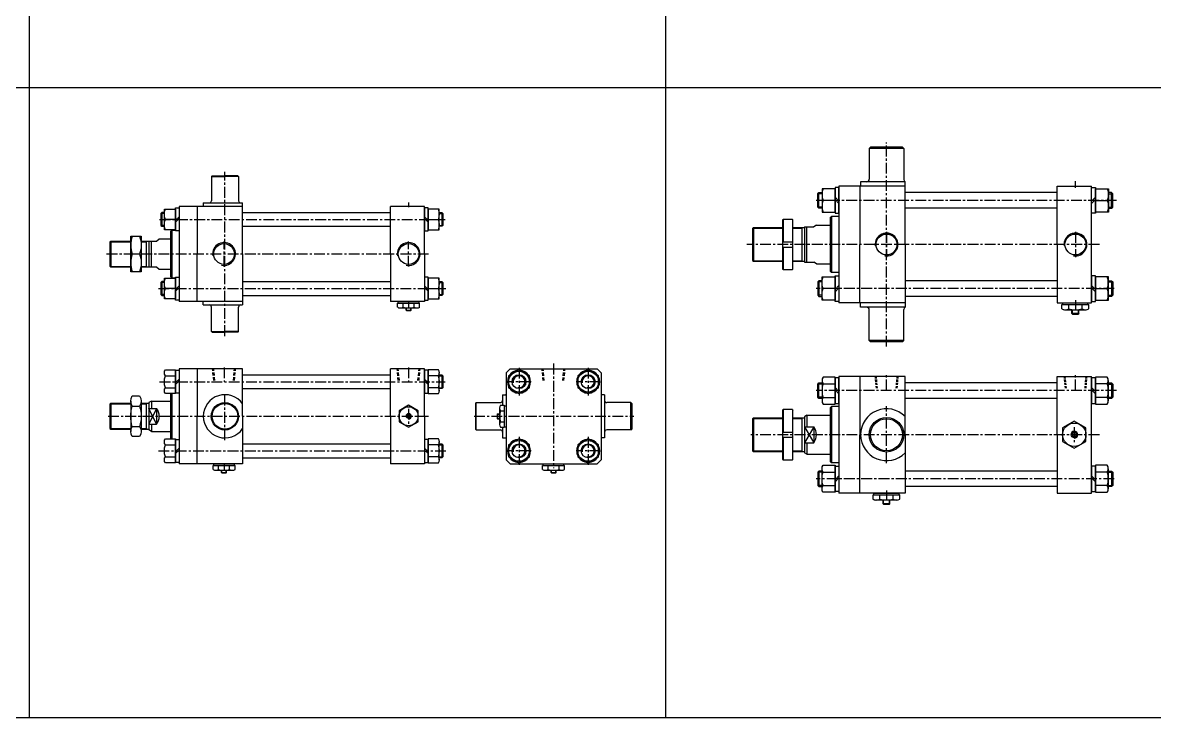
# Model space of a CAD drawing. Extents: x -819 to 4840, y 0 to 3452.
# Drawn here: x 2104 to 3413, y 1846 to 2649 of the extents above; entities that cross this region are included whole.
import ezdxf

# ---------------------------------------------------------------- set-up
doc = ezdxf.new("R2010")
doc.units = 0
doc.header["$LTSCALE"] = 10
doc.header["$MEASUREMENT"] = 0
doc.linetypes.add('CENTER', pattern=[2, 1.25, -0.25, 0.25, -0.25])
doc.linetypes.add('HIDDEN', pattern=[0.375, 0.25, -0.125])
doc.layers.get('0').update_dxf_attribs({"linetype": 'CONTINUOUS'})
doc.layers.get('DEFPOINTS').update_dxf_attribs({"linetype": 'CONTINUOUS'})
for name, color, linetype in [('CENTER', 1, 'CENTER'), ('DIM', 2, 'CONTINUOUS'), ('Line', 7, 'CONTINUOUS'), ('ML', 7, 'CONTINUOUS'), ('THIN', 3, 'CONTINUOUS'), ('외형선', 3, 'CONTINUOUS'), ('중심선', 1, 'CENTER')]:
    doc.layers.add(name, color=color, linetype=linetype)

msp = doc.modelspace()

# ---------------------------------------------------------------- linework, layer by layer
for p, q in [((2111.7, 1845.5), (2111.7, 3452.3)), ((2847.8, 1845.5), (2847.8, 3452.3)), ((0, 2573.9), (4840.2, 2573.9)), ((2547.4, 2316.5), (2547.9, 2316)), ((2547.4, 2316.5), (2553.4, 2316.5)), ((2547.9, 2316), (2552.9, 2316)), ((2553.4, 2316.5), (2552.9, 2316)), ((2653.2, 2196.7), (2652.7, 2196.2)), ((2652.7, 2196.2), (2652.7, 2191.2)), ((2653.2, 2190.7), (2652.7, 2191.2)), ((2653.2, 2196.7), (2653.2, 2190.7)), ((2333.9, 2128.8), (2334.4, 2128.3)), ((2333.9, 2128.8), (2339.9, 2128.8)), ((2334.4, 2128.3), (2339.4, 2128.3)), ((2339.9, 2128.8), (2339.4, 2128.3)), ((2715.1, 2128.8), (2715.6, 2128.3)), ((2715.1, 2128.8), (2721.1, 2128.8)), ((2715.6, 2128.3), (2720.6, 2128.3)), ((2721.1, 2128.8), (2720.6, 2128.3)), ((0, 1845.5), (4840.2, 1845.5))]:
    msp.add_line(p, q)
at = {"color": 7, "linetype": 'Continuous'}
for p, q in [((2537.7, 2320), (2537.7, 2324.4)), ((2537.7, 2324.4), (2550.4, 2324.4)), ((2538.4, 2326.4), (2562.4, 2326.4)), ((2538.4, 2324.4), (2538.4, 2326.4)), ((2540.9, 2319), (2560, 2319)), ((2544.1, 2320), (2544.1, 2324.4)), ((2547.4, 2316.5), (2547.4, 2319)), ((2550.4, 2324.4), (2563.1, 2324.4)), ((2553.4, 2316.5), (2553.4, 2319)), ((2556.8, 2320), (2556.8, 2324.4)), ((2562.4, 2324.4), (2562.4, 2326.4)), ((2563.1, 2320), (2563.1, 2324.4)), ((3306.1, 2317.9), (3306.1, 2322.9)), ((3306.1, 2322.9), (3312.4, 2322.9)), ((3307.1, 2322.9), (3307.1, 2324.9)), ((3307.1, 2324.9), (3336.2, 2324.9)), ((3312.4, 2322.9), (3337.2, 2322.9)), ((3313.9, 2317.9), (3313.9, 2322.9)), ((3317.7, 2317.1), (3317.7, 2317.1)), ((3329.4, 2317.9), (3329.4, 2322.9)), ((3336.2, 2322.9), (3336.2, 2324.9)), ((3337.2, 2317.9), (3337.2, 2322.9)), ((3309.2, 2316.9), (3334.1, 2316.9)), ((3317.7, 2312.4), (3317.7, 2316.9)), ((3317.7, 2312.4), (3318.2, 2311.9)), ((3325.7, 2312.4), (3317.7, 2312.4)), ((3318.2, 2311.9), (3325.2, 2311.9)), ((3325.7, 2312.4), (3325.2, 2311.9)), ((3325.7, 2312.4), (3325.7, 2316.9)), ((2655.7, 2203.2), (2655.7, 2184.2)), ((2656.7, 2206.4), (2661.1, 2206.4)), ((2656.7, 2200.1), (2661.1, 2200.1)), ((2661.1, 2206.4), (2661.1, 2193.7)), ((2661.1, 2205.7), (2663.1, 2205.7)), ((2663.1, 2205.7), (2663.1, 2181.7)), ((2653.2, 2196.7), (2655.7, 2196.7)), ((2653.2, 2190.7), (2655.7, 2190.7)), ((2656.7, 2187.4), (2661.1, 2187.4)), ((2661.1, 2193.7), (2661.1, 2181)), ((2656.7, 2181), (2661.1, 2181)), ((2661.1, 2181.7), (2663.1, 2181.7)), ((2324.2, 2132.3), (2324.2, 2136.7)), ((2324.2, 2136.7), (2336.9, 2136.7)), ((2324.9, 2138.7), (2348.9, 2138.7)), ((2324.9, 2136.7), (2324.9, 2138.7)), ((2330.6, 2132.3), (2330.6, 2136.7)), ((2336.9, 2136.7), (2349.6, 2136.7)), ((2343.3, 2132.3), (2343.3, 2136.7)), ((2348.9, 2136.7), (2348.9, 2138.7)), ((2349.6, 2132.3), (2349.6, 2136.7)), ((2705.4, 2132.3), (2705.4, 2136.7)), ((2705.4, 2136.7), (2718.1, 2136.7)), ((2706.1, 2138.7), (2730.1, 2138.7)), ((2706.1, 2136.7), (2706.1, 2138.7)), ((2711.7, 2132.3), (2711.7, 2136.7)), ((2718.1, 2136.7), (2730.8, 2136.7)), ((2724.4, 2132.3), (2724.4, 2136.7)), ((2730.1, 2136.7), (2730.1, 2138.7)), ((2730.8, 2132.3), (2730.8, 2136.7)), ((2327.4, 2131.3), (2346.5, 2131.3)), ((2333.9, 2128.8), (2333.9, 2131.3)), ((2339.9, 2128.8), (2339.9, 2131.3)), ((2708.6, 2131.3), (2727.6, 2131.3)), ((2715.1, 2128.8), (2715.1, 2131.3)), ((2721.1, 2128.8), (2721.1, 2131.3)), ((3087.6, 2097.9), (3087.6, 2102.9)), ((3087.6, 2102.9), (3093.9, 2102.9)), ((3088.6, 2102.9), (3088.6, 2104.9)), ((3088.6, 2104.9), (3117.7, 2104.9)), ((3090.7, 2096.9), (3115.6, 2096.9)), ((3093.9, 2102.9), (3118.7, 2102.9)), ((3095.4, 2097.9), (3095.4, 2102.9)), ((3099.2, 2097.1), (3099.2, 2097.1)), ((3099.2, 2092.4), (3099.2, 2096.9)), ((3107.2, 2092.4), (3107.2, 2096.9)), ((3110.9, 2097.9), (3110.9, 2102.9)), ((3117.7, 2102.9), (3117.7, 2104.9)), ((3118.7, 2097.9), (3118.7, 2102.9)), ((3099.2, 2092.4), (3099.7, 2091.9)), ((3107.2, 2092.4), (3099.2, 2092.4)), ((3099.7, 2091.9), (3106.7, 2091.9)), ((3107.2, 2092.4), (3106.7, 2091.9))]:
    msp.add_line(p, q, dxfattribs=at)
for points in [[(2539.4, 2187.4), (2550.4, 2181), (2561.4, 2187.4), (2561.4, 2200.1), (2550.4, 2206.4), (2539.4, 2200.1)], [(2549.6, 2195.2), (2548.7, 2193.7), (2549.6, 2192.2), (2551.3, 2192.2), (2552.2, 2193.7), (2551.3, 2195.2)], [(3306.9, 2164.6), (3320.4, 2156.8), (3333.9, 2164.6), (3333.9, 2180.2), (3320.4, 2188), (3306.9, 2180.2)], [(3319, 2174.9), (3317.5, 2172.4), (3319, 2169.9), (3321.8, 2169.9), (3323.3, 2172.4), (3321.8, 2174.9)]]:
    msp.add_lwpolyline(points, close=True, dxfattribs=at)
for centre, radius in [((2550.4, 2193.7), 11), ((2550.4, 2193.7), 2.5), ((3320.4, 2172.4), 13.5), ((3320.4, 2172.4), 3.5)]:
    msp.add_circle(centre, radius, dxfattribs=at)
for centre, radius, start, end in [((2540.9, 2324.6), 5.62, 235.6158, 270), ((2540.9, 2324.6), 5.62, 235.6158, 304.3842), ((2550.4, 2340), 21, 252.412, 270), ((2550.4, 2340), 21, 270, 287.588), ((2560, 2324.6), 5.62, 235.6158, 304.3842), ((3309.2, 2322.5), 5.62, 235.6158, 270), ((3310, 2325.1), 8.22, 241.7006, 298.2994), ((3321.6, 2348.2), 31.3, 255.6172, 270.0141), ((3321.7, 2348.2), 31.3, 269.9859, 284.3828), ((3333.3, 2325.1), 8.22, 241.7006, 298.2994), ((2661.3, 2203.2), 5.62, 145.6158, 180), ((2661.3, 2203.2), 5.62, 145.6158, 214.3842), ((2676.7, 2193.7), 21, 162.412, 180), ((2676.7, 2193.7), 21, 180, 197.588), ((2661.3, 2184.2), 5.62, 145.6158, 214.3842), ((2327.4, 2136.9), 5.62, 235.6158, 270), ((2327.4, 2136.9), 5.62, 235.6158, 304.3842), ((2336.9, 2152.3), 21, 252.412, 270), ((2336.9, 2152.3), 21, 270, 287.588), ((2346.5, 2136.9), 5.62, 235.6158, 304.3842), ((2708.6, 2136.9), 5.62, 235.6158, 270), ((2708.6, 2136.9), 5.62, 235.6158, 304.3842), ((2718.1, 2152.3), 21, 252.412, 270), ((2718.1, 2152.3), 21, 270, 287.588), ((2727.6, 2136.9), 5.62, 235.6158, 304.3842), ((3090.7, 2102.5), 5.62, 235.6158, 270), ((3091.5, 2105.1), 8.22, 241.7006, 298.2994), ((3103.1, 2128.2), 31.3, 255.6172, 270.0141), ((3103.2, 2128.2), 31.3, 269.9859, 284.3828), ((3114.8, 2105.1), 8.22, 241.7006, 298.2994)]:
    msp.add_arc(centre, radius, start, end, dxfattribs=at)
at = {"layer": 'CENTER'}
for p, q in [((2678.1, 2249.8), (2678.1, 2217.6)), ((2758.1, 2249.8), (2758.1, 2217.6)), ((2692.1, 2233.7), (2664.1, 2233.7)), ((2772.1, 2233.7), (2744.1, 2233.7)), ((2678.1, 2169.8), (2678.1, 2137.6)), ((2758.1, 2169.8), (2758.1, 2137.6)), ((2692.1, 2153.7), (2664.1, 2153.7)), ((2772.1, 2153.7), (2744.1, 2153.7))]:
    msp.add_line(p, q, dxfattribs=at)
at = {"layer": 'DEFPOINTS', "color": 0, "linetype": 'ByBlock'}
for p in [(2659.1, 2168.7), (2777.1, 2168.7)]:
    msp.add_point(p, dxfattribs=at)
at = {"layer": 'DIM'}
for p, q in [((2547.9, 2316), (2547.9, 2319)), ((2552.9, 2316), (2552.9, 2319)), ((2652.7, 2196.2), (2655.7, 2196.2)), ((2652.7, 2191.2), (2655.7, 2191.2)), ((2334.4, 2128.3), (2334.4, 2131.3)), ((2339.4, 2128.3), (2339.4, 2131.3)), ((2715.6, 2128.3), (2715.6, 2131.3)), ((2720.6, 2128.3), (2720.6, 2131.3))]:
    msp.add_line(p, q, dxfattribs=at)
msp.add_arc((2550.4, 2193.7), 3, 270, 180, dxfattribs=at)
at = {"layer": 'Line', "color": 6, "linetype": 'HIDDEN'}
for p, q in [((3089.9, 2239.9), (3091.2, 2225.9)), ((3091.1, 2239.9), (3092.4, 2225.3)), ((3115.2, 2239.9), (3113.9, 2225.3)), ((3116.4, 2239.9), (3115.1, 2225.9)), ((3308.4, 2239.9), (3309.7, 2225.9)), ((3309.6, 2239.9), (3310.9, 2225.3)), ((3333.7, 2239.9), (3332.4, 2225.3)), ((3334.9, 2239.9), (3333.6, 2225.9))]:
    msp.add_line(p, q, dxfattribs=at)
at = {"layer": 'ML'}
for p, q in [((3084.7, 2504.9), (3083.2, 2503.4)), ((3123.2, 2503.4), (3083.2, 2503.4)), ((3083.2, 2503.4), (3083.2, 2467.9)), ((3121.7, 2504.9), (3123.2, 2503.4)), ((3123.2, 2503.4), (3123.2, 2467.5)), ((2322.2, 2470.9), (2323.2, 2471.9)), ((2322.2, 2470.9), (2322.2, 2442.9)), ((2322.2, 2470.9), (2337.9, 2470.9)), ((2353.7, 2470.9), (2337.9, 2470.9)), ((2353.7, 2470.9), (2352.7, 2471.9)), ((2353.7, 2470.9), (2353.7, 2442.9)), ((3073.2, 2464.9), (3073.2, 2459.9)), ((3124.7, 2459.9), (3124.7, 2464.9)), ((3024.9, 2434.4), (3024.9, 2452.4)), ((3048.2, 2459.9), (3048.2, 2324.9)), ((3072.2, 2459.9), (3048.2, 2459.9)), ((3307.2, 2459.9), (3333.6, 2459.9)), ((3363.4, 2434.4), (3363.4, 2452.4)), ((2284.9, 2436.4), (2284.9, 2326.4)), ((2305.9, 2436.4), (2284.9, 2436.4)), ((2312.9, 2440.4), (2312.9, 2436.4)), ((2358.4, 2436.4), (2358.4, 2440.4)), ((3043.6, 2443.4), (3029.8, 2443.4)), ((3043.6, 2447), (3048.2, 2442.4)), ((3043.6, 2444.4), (3048.2, 2439.8)), ((3344.8, 2447), (3340.2, 2442.4)), ((3344.8, 2444.4), (3340.2, 2439.8)), ((3344.8, 2443.4), (3358.5, 2443.4)), ((2265, 2429.4), (2265, 2413.4)), ((2280.9, 2420.5), (2284.9, 2424.5)), ((2280.9, 2418.3), (2284.9, 2422.3)), ((2572.9, 2420.5), (2568.9, 2424.5)), ((2572.9, 2418.3), (2568.9, 2422.3)), ((2588.9, 2429.4), (2588.9, 2413.4)), ((3038.2, 2423.4), (3039.7, 2424.9)), ((3038.2, 2423.4), (3038.2, 2361.4)), ((3039.7, 2424.9), (3039.7, 2359.9)), ((2280.9, 2421.4), (2269, 2421.4)), ((2274.9, 2407.4), (2276.4, 2408.9)), ((2276.4, 2408.9), (2276.4, 2353.9)), ((2572.9, 2421.4), (2584.9, 2421.4)), ((2948.2, 2410.9), (2949.2, 2411.9)), ((2948.2, 2410.9), (2948.2, 2373.9)), ((2949.2, 2411.9), (2949.2, 2372.9)), ((2983, 2420.9), (2983.5, 2421.4)), ((2983, 2420.9), (2983, 2363.9)), ((2983.5, 2421.4), (2983.5, 2395.4)), ((2994.5, 2421.4), (2983.5, 2421.4)), ((2994.5, 2421.4), (2994.5, 2395.4)), ((2994.5, 2421.4), (2995, 2420.9)), ((2995, 2363.9), (2995, 2420.9)), ((3005.2, 2411.9), (3005.2, 2372.9)), ((3008.2, 2412.9), (3008.2, 2371.9)), ((3011.2, 2371.9), (3011.2, 2412.9)), ((3022.2, 2414.9), (3019.2, 2412.9)), ((2204.9, 2395.4), (2205.9, 2396.4)), ((2205.9, 2396.4), (2205.9, 2366.4)), ((2246.9, 2396.4), (2246.9, 2366.4)), ((2249.9, 2396.4), (2249.9, 2366.4)), ((2252.9, 2366.4), (2252.9, 2396.4)), ((2258.9, 2396.4), (2261.9, 2398.9)), ((2274.9, 2407.4), (2274.9, 2355.4)), ((2204.9, 2395.4), (2204.9, 2367.4)), ((2983, 2395.4), (2995, 2395.4)), ((2983, 2389.4), (2995, 2389.4)), ((2983.5, 2389.4), (2983.5, 2363.4)), ((2994.5, 2389.4), (2994.5, 2363.4)), ((2230.8, 2381.4), (2239.2, 2381.4)), ((2948.2, 2373.9), (2949.2, 2372.9)), ((3022.2, 2369.9), (3019.2, 2371.9)), ((2204.9, 2367.4), (2205.9, 2366.4)), ((2258.9, 2366.4), (2261.9, 2363.9)), ((2983, 2363.9), (2983.5, 2363.4)), ((2983.5, 2363.4), (2994.5, 2363.4)), ((2994.5, 2363.4), (2995, 2363.9)), ((3039.7, 2359.9), (3038.2, 2361.4)), ((2265, 2349.4), (2265, 2333.4)), ((2274.9, 2355.4), (2276.4, 2353.9)), ((2280.9, 2340.5), (2284.9, 2344.5)), ((2572.9, 2340.5), (2568.9, 2344.5)), ((2588.9, 2349.4), (2588.9, 2333.4)), ((3024.9, 2350.4), (3024.9, 2332.4)), ((3043.6, 2340.4), (3048.2, 2345)), ((3344.8, 2340.4), (3340.2, 2345)), ((3363.4, 2350.4), (3363.4, 2332.4)), ((2280.9, 2341.4), (2269, 2341.4)), ((2280.9, 2338.3), (2284.9, 2342.3)), ((2572.9, 2338.3), (2568.9, 2342.3)), ((2572.9, 2341.4), (2584.9, 2341.4)), ((3043.6, 2341.4), (3029.8, 2341.4)), ((3043.6, 2337.8), (3048.2, 2342.4)), ((3344.8, 2337.8), (3340.2, 2342.4)), ((3344.8, 2341.4), (3358.5, 2341.4)), ((2305.9, 2326.4), (2284.9, 2326.4)), ((2312.9, 2322.4), (2312.9, 2326.4)), ((2322.2, 2291.9), (2322.2, 2319.9)), ((2353.7, 2291.9), (2353.7, 2319.9)), ((2358.4, 2326.4), (2358.4, 2322.4)), ((3072.2, 2324.9), (3048.2, 2324.9)), ((3073.2, 2319.9), (3073.2, 2324.9)), ((3123.2, 2281.4), (3123.2, 2317.3)), ((3124.7, 2324.9), (3124.7, 2319.9)), ((3083.2, 2281.4), (3083.2, 2316.9)), ((2322.2, 2291.9), (2337.9, 2291.9)), ((2322.2, 2291.9), (2323.2, 2290.9)), ((2353.7, 2291.9), (2337.9, 2291.9)), ((2353.7, 2291.9), (2352.7, 2290.9)), ((3123.2, 2281.4), (3083.2, 2281.4)), ((3084.7, 2279.9), (3083.2, 2281.4)), ((3121.7, 2279.9), (3123.2, 2281.4)), ((2269, 2240.6), (2280.9, 2240.6)), ((2305.9, 2248.7), (2284.9, 2248.7)), ((2284.9, 2248.7), (2284.9, 2138.7)), ((2584.9, 2240.6), (2572.9, 2240.6)), ((2585.9, 2223.3), (2585.9, 2244.1)), ((2588.9, 2241.7), (2588.9, 2225.7)), ((2663.1, 2244), (2663.1, 2143.5)), ((2667.8, 2248.7), (2768.3, 2248.7)), ((2773.1, 2244), (2773.1, 2143.5)), ((3072.2, 2239.9), (3048.2, 2239.9)), ((3048.2, 2239.9), (3048.2, 2104.9)), ((3307.2, 2239.9), (3333.6, 2239.9)), ((2269, 2226.8), (2280.9, 2226.8)), ((2280.9, 2232.8), (2284.9, 2236.8)), ((2280.9, 2230.6), (2284.9, 2234.6)), ((2572.9, 2232.8), (2568.9, 2236.8)), ((2572.9, 2230.6), (2568.9, 2234.6)), ((2584.9, 2226.8), (2572.9, 2226.8)), ((3024.9, 2214.4), (3024.9, 2232.4)), ((3028.6, 2235.1), (3028.6, 2211.7)), ((3029.8, 2231.2), (3043.6, 2231.2)), ((3043.6, 2227), (3048.2, 2222.4)), ((3344.8, 2222.4), (3340.2, 2227)), ((3358.5, 2231.2), (3344.8, 2231.2)), ((3359.8, 2211.7), (3359.8, 2235.1)), ((3363.4, 2232.4), (3363.4, 2214.4)), ((2274.9, 2219.9), (2274.9, 2167.6)), ((2276.4, 2219.9), (2276.4, 2167.6)), ((2659.1, 2218.7), (2659.1, 2206.4)), ((2659.1, 2218.7), (2662.6, 2218.7)), ((2777.1, 2218.7), (2773.6, 2218.7)), ((2777.1, 2218.7), (2777.1, 2168.7)), ((3029.8, 2215.6), (3043.6, 2215.6)), ((3043.6, 2224.4), (3048.2, 2219.8)), ((3344.8, 2219.8), (3340.2, 2224.4)), ((3358.5, 2215.6), (3344.8, 2215.6)), ((2204.9, 2207.7), (2205.9, 2208.7)), ((2204.9, 2207.7), (2204.9, 2179.7)), ((2205.9, 2208.7), (2205.9, 2178.7)), ((2229, 2211.3), (2229, 2176.1)), ((2230.8, 2205.5), (2239.2, 2205.5)), ((2241, 2211.3), (2241, 2176.1)), ((2246.9, 2208.7), (2246.9, 2178.7)), ((2252.9, 2211.2), (2249.9, 2209.5)), ((2249.9, 2209.5), (2249.9, 2177.9)), ((2249.9, 2202.7), (2258.9, 2202.7)), ((2252.9, 2211.2), (2252.9, 2202.7)), ((2258.9, 2202.7), (2258.9, 2184.7)), ((2628.6, 2209.5), (2627.6, 2208.5)), ((2627.6, 2208.5), (2627.6, 2179)), ((2628.6, 2178), (2628.6, 2209.5)), ((2628.6, 2209.5), (2656.6, 2209.5)), ((2807.6, 2209.5), (2779.6, 2209.5)), ((2807.6, 2178), (2807.6, 2209.5)), ((2807.6, 2209.5), (2808.6, 2208.5)), ((2808.6, 2208.5), (2808.6, 2179)), ((2983, 2200.9), (2983.5, 2201.4)), ((2983, 2200.9), (2983, 2143.9)), ((2983.5, 2201.4), (2983.5, 2175.4)), ((2994.5, 2201.4), (2983.5, 2201.4)), ((2994.5, 2201.4), (2994.5, 2175.4)), ((2994.5, 2201.4), (2995, 2200.9)), ((2995, 2143.9), (2995, 2200.9)), ((3038.2, 2203.4), (3039.7, 2204.9)), ((3038.2, 2203.4), (3038.2, 2141.4)), ((3039.7, 2204.9), (3039.7, 2139.9)), ((2948.2, 2190.9), (2949.2, 2191.9)), ((2948.2, 2190.9), (2948.2, 2153.9)), ((2949.2, 2191.9), (2949.2, 2152.9)), ((3005.2, 2191.9), (3005.2, 2152.9)), ((3011.2, 2194.9), (3008.2, 2193.1)), ((3008.2, 2193.1), (3008.2, 2151.6)), ((3011.2, 2194.9), (3011.2, 2181.6)), ((2204.9, 2179.7), (2205.9, 2178.7)), ((2230.8, 2182), (2239.2, 2182)), ((2249.9, 2184.7), (2258.9, 2184.7)), ((2252.9, 2176.2), (2249.9, 2177.9)), ((2252.9, 2184.7), (2252.9, 2176.2)), ((2628.6, 2178), (2627.6, 2179)), ((2628.6, 2178), (2656.6, 2178)), ((2659.1, 2181), (2659.1, 2168.7)), ((2807.6, 2178), (2779.6, 2178)), ((2807.6, 2178), (2808.6, 2179)), ((2983, 2175.4), (2995, 2175.4)), ((3008.2, 2181.6), (3019.2, 2181.6)), ((3019.2, 2181.6), (3019.2, 2163.1)), ((2269, 2160.6), (2280.9, 2160.6)), ((2584.9, 2160.6), (2572.9, 2160.6)), ((2585.9, 2143.3), (2585.9, 2164.1)), ((2588.9, 2161.7), (2588.9, 2145.7)), ((2659.1, 2168.7), (2662.6, 2168.7)), ((2777.1, 2168.7), (2773.6, 2168.7)), ((2983, 2169.4), (2995, 2169.4)), ((2983.5, 2169.4), (2983.5, 2143.4)), ((2994.5, 2169.4), (2994.5, 2143.4)), ((3008.2, 2163.1), (3019.2, 2163.1)), ((3011.2, 2163.1), (3011.2, 2149.9)), ((2280.9, 2152.8), (2284.9, 2156.8)), ((2280.9, 2150.6), (2284.9, 2154.6)), ((2572.9, 2152.8), (2568.9, 2156.8)), ((2572.9, 2150.6), (2568.9, 2154.6)), ((2948.2, 2153.9), (2949.2, 2152.9)), ((3011.2, 2149.9), (3008.2, 2151.6)), ((2269, 2146.8), (2280.9, 2146.8)), ((2305.9, 2138.7), (2284.9, 2138.7)), ((2584.9, 2146.8), (2572.9, 2146.8)), ((2667.8, 2138.7), (2768.3, 2138.7)), ((2983, 2143.9), (2983.5, 2143.4)), ((2983.5, 2143.4), (2994.5, 2143.4)), ((2994.5, 2143.4), (2995, 2143.9)), ((3038.2, 2141.4), (3039.7, 2139.9)), ((3024.9, 2130.4), (3024.9, 2112.4)), ((3028.6, 2109.7), (3028.6, 2133.1)), ((3029.8, 2129.2), (3043.6, 2129.2)), ((3043.6, 2120.4), (3048.2, 2125)), ((3043.6, 2117.8), (3048.2, 2122.4)), ((3344.8, 2120.4), (3340.2, 2125)), ((3344.8, 2117.8), (3340.2, 2122.4)), ((3358.5, 2129.2), (3344.8, 2129.2)), ((3359.8, 2109.7), (3359.8, 2133.1)), ((3363.4, 2130.4), (3363.4, 2112.4)), ((3029.8, 2113.6), (3043.6, 2113.6)), ((3358.5, 2113.6), (3344.8, 2113.6)), ((3072.2, 2104.9), (3048.2, 2104.9))]:
    msp.add_line(p, q, dxfattribs=at)
at = {"layer": 'ML', "color": 1, "linetype": 'CENTER'}
for p, q in [((3103.2, 2274.3), (3103.2, 2510.5)), ((2337.9, 2286.4), (2337.9, 2476.4)), ((3321.7, 2457.8), (3321.7, 2465.5)), ((2550.4, 2440.9), (2550.4, 2435.6)), ((2336.9, 2366.8), (2336.9, 2396)), ((2550.4, 2366.8), (2550.4, 2396)), ((3103.2, 2406.9), (3103.2, 2377.9)), ((3321.7, 2406.9), (3321.7, 2377.9)), ((2550.4, 2327.3), (2550.4, 2318.4)), ((3321.7, 2327.9), (3321.7, 2316.3)), ((2718.1, 2254.6), (2718.1, 2133.7)), ((3103.2, 2223.7), (3103.2, 2241.6)), ((3321.7, 2223.7), (3321.7, 2241.6)), ((2550.4, 2202.5), (2550.4, 2184.9)), ((2626.1, 2193.7), (2810.8, 2193.7)), ((3320.4, 2181.2), (3320.4, 2163.6)), ((2336.9, 2139.6), (2336.9, 2130.7)), ((3103.2, 2107.9), (3103.2, 2096.3))]:
    msp.add_line(p, q, dxfattribs=at)
at = {"layer": 'ML', "color": 2}
for p, q in [((3005.2, 2411.1), (3006.5, 2411.9)), ((2246.9, 2395.6), (2248.2, 2396.4)), ((3005.2, 2373.6), (3006.5, 2372.9)), ((2246.9, 2367.1), (2248.2, 2366.4)), ((3318.2, 2317.1), (3318.2, 2317.1)), ((3318.2, 2311.9), (3318.2, 2316.9)), ((3325.2, 2311.9), (3325.2, 2316.9)), ((2246.9, 2208), (2248.2, 2208.7)), ((2258.9, 2202.7), (2249.9, 2184.7)), ((2258.9, 2184.7), (2249.9, 2202.7)), ((3005.2, 2191.1), (3006.5, 2191.9)), ((2246.9, 2179.5), (2248.2, 2178.7)), ((3008.2, 2181.6), (3019.2, 2163.1)), ((3019.2, 2181.6), (3008.2, 2163.1)), ((3005.2, 2153.6), (3006.5, 2152.9)), ((3099.7, 2097.1), (3099.7, 2097.1)), ((3099.7, 2091.9), (3099.7, 2096.9)), ((3106.7, 2091.9), (3106.7, 2096.9))]:
    msp.add_line(p, q, dxfattribs=at)
at = {"layer": 'ML', "color": 7, "linetype": 'Continuous'}
for p, q in [((2205.9, 2396.4), (2229, 2396.4)), ((2241, 2396.4), (2258.9, 2396.4)), ((2261.9, 2398.9), (2274.9, 2398.9)), ((2205.9, 2366.4), (2229, 2366.4)), ((2241, 2366.4), (2258.9, 2366.4)), ((2261.9, 2363.9), (2274.9, 2363.9)), ((2205.9, 2208.7), (2229, 2208.7)), ((2241, 2208.7), (2249.9, 2208.7)), ((2252.9, 2211.2), (2274.9, 2211.2)), ((2205.9, 2178.7), (2229, 2178.7)), ((2241, 2178.7), (2249.9, 2178.7)), ((2252.9, 2176.2), (2274.9, 2176.2))]:
    msp.add_line(p, q, dxfattribs=at)
at = {"layer": 'ML', "color": 2, "linetype": 'Continuous'}
for p, q in [((2205.2, 2395.6), (2229, 2395.6)), ((2241, 2395.6), (2246.9, 2395.6)), ((2205.2, 2367.1), (2229, 2367.1)), ((2241, 2367.1), (2246.9, 2367.1)), ((2205.2, 2208), (2229, 2208)), ((2241, 2208), (2246.9, 2208)), ((2205.2, 2179.5), (2229, 2179.5)), ((2241, 2179.5), (2246.9, 2179.5))]:
    msp.add_line(p, q, dxfattribs=at)
at = {"layer": 'ML', "color": 6, "linetype": 'HIDDEN', "ltscale": 1.5}
for p, q in [((2324.9, 2235.1), (2323.7, 2248.7)), ((2326.2, 2235.1), (2324.9, 2248.7)), ((2347.7, 2235.1), (2348.9, 2248.7)), ((2348.9, 2235.1), (2350.2, 2248.7)), ((2538.4, 2235), (2537.2, 2248.7)), ((2539.7, 2235), (2538.4, 2248.7)), ((2561.2, 2235), (2562.4, 2248.7)), ((2562.4, 2235), (2563.7, 2248.7)), ((2706.1, 2235), (2704.8, 2248.7)), ((2707.3, 2235), (2706.1, 2248.7)), ((2728.8, 2235), (2730.1, 2248.7)), ((2730.1, 2235), (2731.3, 2248.7))]:
    msp.add_line(p, q, dxfattribs=at)
at = {"layer": 'ML'}
for points in [[(3028.6, 2434.4), (3024.9, 2434.4), (3023.6, 2435.7), (3023.6, 2451), (3024.9, 2452.4), (3028.6, 2452.4)], [(3048.2, 2428.6), (3048.2, 2458.2), (3043.6, 2458.2), (3043.6, 2428.6), (3048.2, 2428.6)], [(3340.2, 2428.6), (3340.2, 2458.2), (3344.8, 2458.2), (3344.8, 2428.6), (3340.2, 2428.6)], [(3359.8, 2434.4), (3363.4, 2434.4), (3364.8, 2435.7), (3364.8, 2451), (3363.4, 2452.4), (3359.8, 2452.4)], [(2267.9, 2429.4), (2265, 2429.4), (2263.9, 2428.3), (2263.9, 2414.5), (2265, 2413.4), (2267.9, 2413.4)], [(2284.9, 2434.7), (2284.9, 2408.1), (2280.9, 2408.1), (2280.9, 2434.7), (2284.9, 2434.7)], [(2568.9, 2434.7), (2568.9, 2408.1), (2572.9, 2408.1), (2572.9, 2434.7), (2568.9, 2434.7)], [(2585.9, 2429.4), (2588.9, 2429.4), (2589.9, 2428.3), (2589.9, 2414.5), (2588.9, 2413.4), (2585.9, 2413.4)], [(2267.9, 2349.4), (2265, 2349.4), (2263.9, 2348.3), (2263.9, 2334.5), (2265, 2333.4), (2267.9, 2333.4)], [(2284.9, 2354.7), (2284.9, 2328.1), (2280.9, 2328.1), (2280.9, 2354.7), (2284.9, 2354.7)], [(2568.9, 2354.7), (2568.9, 2328.1), (2572.9, 2328.1), (2572.9, 2354.7), (2568.9, 2354.7)], [(2585.9, 2349.4), (2588.9, 2349.4), (2589.9, 2348.3), (2589.9, 2334.5), (2588.9, 2333.4), (2585.9, 2333.4)], [(3028.6, 2350.4), (3024.9, 2350.4), (3023.6, 2349), (3023.6, 2333.7), (3024.9, 2332.4), (3028.6, 2332.4)], [(3048.2, 2356.2), (3048.2, 2326.6), (3043.6, 2326.6), (3043.6, 2356.2), (3048.2, 2356.2)], [(3340.2, 2356.2), (3340.2, 2326.6), (3344.8, 2326.6), (3344.8, 2356.2), (3340.2, 2356.2)], [(3359.8, 2350.4), (3363.4, 2350.4), (3364.8, 2349), (3364.8, 2333.7), (3363.4, 2332.4), (3359.8, 2332.4)], [(2284.9, 2247), (2284.9, 2220.4), (2280.9, 2220.4), (2280.9, 2247), (2284.9, 2247)], [(2568.9, 2247), (2568.9, 2220.4), (2572.9, 2220.4), (2572.9, 2247), (2568.9, 2247)], [(2585.9, 2241.7), (2588.9, 2241.7), (2589.9, 2240.6), (2589.9, 2226.8), (2588.9, 2225.7), (2585.9, 2225.7)], [(2666.1, 2240.6), (2666.1, 2226.8), (2678.1, 2219.9), (2690.1, 2226.8), (2690.1, 2240.6), (2678.1, 2247.6), (2666.1, 2240.6)], [(2746.1, 2240.6), (2746.1, 2226.8), (2758.1, 2219.9), (2770.1, 2226.8), (2770.1, 2240.6), (2758.1, 2247.6), (2746.1, 2240.6)], [(3028.6, 2214.4), (3024.9, 2214.4), (3023.6, 2215.7), (3023.6, 2231), (3024.9, 2232.4), (3028.6, 2232.4)], [(3048.2, 2208.6), (3048.2, 2238.2), (3043.6, 2238.2), (3043.6, 2208.6), (3048.2, 2208.6)], [(3340.2, 2238.2), (3340.2, 2208.6), (3344.8, 2208.6), (3344.8, 2238.2), (3340.2, 2238.2)], [(3359.8, 2232.4), (3363.4, 2232.4), (3364.8, 2231), (3364.8, 2215.7), (3363.4, 2214.4), (3359.8, 2214.4)], [(2284.9, 2167), (2284.9, 2140.4), (2280.9, 2140.4), (2280.9, 2167), (2284.9, 2167)], [(2568.9, 2167), (2568.9, 2140.4), (2572.9, 2140.4), (2572.9, 2167), (2568.9, 2167)], [(2585.9, 2161.7), (2588.9, 2161.7), (2589.9, 2160.6), (2589.9, 2146.8), (2588.9, 2145.7), (2585.9, 2145.7)], [(2666.1, 2160.6), (2666.1, 2146.8), (2678.1, 2139.9), (2690.1, 2146.8), (2690.1, 2160.6), (2678.1, 2167.6), (2666.1, 2160.6)], [(2746.1, 2160.6), (2746.1, 2146.8), (2758.1, 2139.9), (2770.1, 2146.8), (2770.1, 2160.6), (2758.1, 2167.6), (2746.1, 2160.6)], [(3048.2, 2136.2), (3048.2, 2106.6), (3043.6, 2106.6), (3043.6, 2136.2), (3048.2, 2136.2)], [(3340.2, 2136.2), (3340.2, 2106.6), (3344.8, 2106.6), (3344.8, 2136.2), (3340.2, 2136.2)], [(3028.6, 2130.4), (3024.9, 2130.4), (3023.6, 2129), (3023.6, 2113.7), (3024.9, 2112.4), (3028.6, 2112.4)], [(3359.8, 2130.4), (3363.4, 2130.4), (3364.8, 2129), (3364.8, 2113.7), (3363.4, 2112.4), (3359.8, 2112.4)]]:
    msp.add_lwpolyline(points, dxfattribs=at)
for points in [[(3029.8, 2456.9, 0.178633), (3029.8, 2443.4, 0.178633), (3029.8, 2429.9)], [(3358.5, 2456.9, -0.178633), (3358.5, 2443.4, -0.178633), (3358.5, 2429.9)], [(2269, 2409.4, -0.178633), (2269, 2421.4, -0.178633), (2269, 2433.4)], [(2584.9, 2409.4, 0.178633), (2584.9, 2421.4, 0.178633), (2584.9, 2433.4)], [(2230.8, 2401.9, 0.178633), (2230.8, 2381.4, 0.178633), (2230.8, 2360.9)], [(2239.2, 2401.9, -0.178633), (2239.2, 2381.4, -0.178633), (2239.2, 2360.9)], [(2269, 2329.4, -0.178633), (2269, 2341.4, -0.178633), (2269, 2353.4)], [(2584.9, 2329.4, 0.178633), (2584.9, 2341.4, 0.178633), (2584.9, 2353.4)], [(3029.8, 2327.9, -0.178633), (3029.8, 2341.4, -0.178633), (3029.8, 2354.9)], [(3358.5, 2327.9, 0.178633), (3358.5, 2341.4, 0.178633), (3358.5, 2354.9)], [(2280.9, 2219.9), (2269, 2219.9, -0.309401), (2269, 2226.8, -0.154701), (2269, 2240.6, -0.309401), (2269, 2247.6), (2280.9, 2247.6), (2280.9, 2219.9)], [(2572.9, 2219.9), (2584.9, 2219.9, 0.309401), (2584.9, 2226.8, 0.154701), (2584.9, 2240.6, 0.309401), (2584.9, 2247.6), (2572.9, 2247.6), (2572.9, 2219.9)], [(3043.6, 2239), (3029.8, 2239, 0.309401), (3029.8, 2231.2, 0.154701), (3029.8, 2215.6, 0.309401), (3029.8, 2207.8), (3043.6, 2207.8), (3043.6, 2239)], [(3344.8, 2207.8), (3358.5, 2207.8, 0.309401), (3358.5, 2215.6, 0.154701), (3358.5, 2231.2, 0.309401), (3358.5, 2239), (3344.8, 2239), (3344.8, 2207.8)], [(2230.8, 2205.5, -0.309401), (2230.8, 2217.2), (2239.2, 2217.2, -0.309401), (2239.2, 2205.5, -0.154701), (2239.2, 2182, -0.309401), (2239.2, 2170.2), (2230.8, 2170.2, -0.309401), (2230.8, 2182, -0.154701), (2230.8, 2205.5, 0.178633)], [(2280.9, 2139.9), (2269, 2139.9, -0.309401), (2269, 2146.8, -0.154701), (2269, 2160.6, -0.309401), (2269, 2167.6), (2280.9, 2167.6), (2280.9, 2139.9)], [(2572.9, 2139.9), (2584.9, 2139.9, 0.309401), (2584.9, 2146.8, 0.154701), (2584.9, 2160.6, 0.309401), (2584.9, 2167.6), (2572.9, 2167.6), (2572.9, 2139.9)], [(3043.6, 2105.8), (3029.8, 2105.8, -0.309401), (3029.8, 2113.6, -0.154701), (3029.8, 2129.2, -0.309401), (3029.8, 2137), (3043.6, 2137), (3043.6, 2105.8)], [(3344.8, 2105.8), (3358.5, 2105.8, 0.309401), (3358.5, 2113.6, 0.154701), (3358.5, 2129.2, 0.309401), (3358.5, 2137), (3344.8, 2137), (3344.8, 2105.8)]]:
    msp.add_lwpolyline(points, format="xyb", dxfattribs=at)
for points in [[(3043.6, 2456.9), (3028.6, 2456.9), (3028.6, 2429.9), (3043.6, 2429.9)], [(3344.8, 2456.9), (3359.8, 2456.9), (3359.8, 2429.9), (3344.8, 2429.9)], [(2280.9, 2409.4), (2267.9, 2409.4), (2267.9, 2433.4), (2280.9, 2433.4)], [(2572.9, 2409.4), (2585.9, 2409.4), (2585.9, 2433.4), (2572.9, 2433.4)], [(2229, 2401.9), (2241, 2401.9), (2241, 2360.9), (2229, 2360.9)], [(2280.9, 2329.4), (2267.9, 2329.4), (2267.9, 2353.4), (2280.9, 2353.4)], [(2572.9, 2329.4), (2585.9, 2329.4), (2585.9, 2353.4), (2572.9, 2353.4)], [(3043.6, 2327.9), (3028.6, 2327.9), (3028.6, 2354.9), (3043.6, 2354.9)], [(3344.8, 2327.9), (3359.8, 2327.9), (3359.8, 2354.9), (3344.8, 2354.9)]]:
    msp.add_lwpolyline(points, close=True, dxfattribs=at)
for centre, radius in [((3103.2, 2392.4), 12.1), ((3321.7, 2392.4), 12.1), ((2336.9, 2381.4), 12), ((2550.4, 2381.4), 12), ((2678.1, 2233.7), 12), ((2678.1, 2233.7), 8), ((2758.1, 2233.7), 12), ((2758.1, 2233.7), 8), ((2337.9, 2193.7), 15.8), ((2337.9, 2193.7), 14.8), ((3103.2, 2172.4), 20), ((3103.2, 2172.4), 18.5), ((2678.1, 2153.7), 12), ((2678.1, 2153.7), 8), ((2758.1, 2153.7), 12), ((2758.1, 2153.7), 8)]:
    msp.add_circle(centre, radius, dxfattribs=at)
for centre, radius, start, end in [((3080.2, 2467.9), 3, 270, 0), ((3126.2, 2467.5), 3, 180, 240), ((2319.7, 2442.9), 2.5, 270, 0), ((2356.2, 2442.9), 2.5, 180, 270), ((2319.7, 2319.9), 2.5, 0, 90), ((2356.2, 2319.9), 2.5, 90, 180), ((3080.2, 2316.9), 3, 0, 90), ((3126.2, 2317.3), 3, 120, 180), ((2718.1, 2193.7), 74.5, 132.417, 137.583), ((2678.1, 2233.7), 13.3, 154.4562, 205.5438), ((2678.1, 2233.7), 13.3, 94.4562, 145.5438), ((2678.1, 2233.7), 13.3, 34.4562, 85.5438), ((2678.1, 2233.7), 13.3, 334.4562, 25.5438), ((2758.1, 2233.7), 13.3, 154.4562, 205.5438), ((2758.1, 2233.7), 13.3, 94.4562, 145.5438), ((2758.1, 2233.7), 13.3, 34.4562, 85.5438), ((2718.1, 2193.7), 74.5, 42.417, 47.583), ((2758.1, 2233.7), 13.3, 334.4562, 25.5438), ((2678.1, 2233.7), 13.3, 214.4562, 265.5438), ((2678.1, 2233.7), 13.3, 274.4562, 325.5438), ((2758.1, 2233.7), 13.3, 214.4562, 265.5438), ((2758.1, 2233.7), 13.3, 274.4562, 325.5438), ((2337.9, 2193.7), 25, 34.9152, 325.0848), ((2662.6, 2219.2), 0.5, 270, 0), ((2773.6, 2219.2), 0.5, 180, 270), ((2246.9, 2193.7), 15, 323.183, 36.817), ((2656.6, 2212), 2.5, 270, 0), ((2779.6, 2212), 2.5, 180, 270), ((3103.2, 2172.4), 30, 44.22, 315.78), ((2656.6, 2175.5), 2.5, 0, 90), ((2779.6, 2175.5), 2.5, 90, 180), ((3006.3, 2172.4), 15.8, 324.1474, 35.8526), ((2662.6, 2168.2), 0.5, 0, 90), ((2678.1, 2153.7), 13.3, 94.4562, 145.5438), ((2678.1, 2153.7), 13.3, 34.4562, 85.5438), ((2758.1, 2153.7), 13.3, 94.4562, 145.5438), ((2758.1, 2153.7), 13.3, 34.4562, 85.5438), ((2773.6, 2168.2), 0.5, 90, 180), ((2678.1, 2153.7), 13.3, 154.4562, 205.5438), ((2678.1, 2153.7), 13.3, 334.4562, 25.5438), ((2758.1, 2153.7), 13.3, 154.4562, 205.5438), ((2758.1, 2153.7), 13.3, 334.4562, 25.5438), ((2718.1, 2193.7), 74.5, 222.417, 227.583), ((2678.1, 2153.7), 13.3, 214.4562, 265.5438), ((2678.1, 2153.7), 13.3, 274.4562, 325.5438), ((2758.1, 2153.7), 13.3, 214.4562, 265.5438), ((2758.1, 2153.7), 13.3, 274.4562, 325.5438), ((2718.1, 2193.7), 74.5, 312.417, 317.583)]:
    msp.add_arc(centre, radius, start, end, dxfattribs=at)
at = {"layer": 'ML', "color": 2}
for centre, radius, start, end in [((3103.2, 2392.4), 13.2, 260.9473, 186.2259), ((3321.7, 2392.4), 13.2, 260.9473, 186.2259), ((2336.9, 2381.4), 13.2, 256.7423, 190.0921), ((2550.4, 2381.4), 13.2, 256.7423, 190.0921), ((2678.1, 2233.7), 6.92, 258.3945, 189.733), ((2758.1, 2233.7), 6.92, 258.3945, 189.733), ((3320.4, 2172.4), 4, 270, 180), ((2678.1, 2153.7), 6.92, 258.3945, 189.733), ((2758.1, 2153.7), 6.92, 258.3945, 189.733)]:
    msp.add_arc(centre, radius, start, end, dxfattribs=at)
at = {"layer": 'THIN', "color": 2}
for p, q in [((3028.6, 2451), (3023.6, 2451)), ((3359.8, 2451), (3364.8, 2451)), ((3028.6, 2435.7), (3023.6, 2435.7)), ((3359.8, 2435.7), (3364.8, 2435.7)), ((2267.9, 2428.3), (2263.9, 2428.3)), ((2585.9, 2428.3), (2589.9, 2428.3)), ((2267.9, 2414.5), (2263.9, 2414.5)), ((2585.9, 2414.5), (2589.9, 2414.5)), ((2267.9, 2348.3), (2263.9, 2348.3)), ((2585.9, 2348.3), (2589.9, 2348.3)), ((3028.6, 2349), (3023.6, 2349)), ((3359.8, 2349), (3364.8, 2349)), ((2267.9, 2334.5), (2263.9, 2334.5)), ((2585.9, 2334.5), (2589.9, 2334.5)), ((3028.6, 2333.7), (3023.6, 2333.7)), ((3359.8, 2333.7), (3364.8, 2333.7)), ((2585.9, 2240.6), (2589.9, 2240.6)), ((2585.9, 2226.8), (2589.9, 2226.8)), ((3028.6, 2231), (3023.6, 2231)), ((3359.8, 2231), (3364.8, 2231)), ((3028.6, 2215.7), (3023.6, 2215.7)), ((3359.8, 2215.7), (3364.8, 2215.7)), ((2585.9, 2160.6), (2589.9, 2160.6)), ((2585.9, 2146.8), (2589.9, 2146.8)), ((3028.6, 2129), (3023.6, 2129)), ((3359.8, 2129), (3364.8, 2129)), ((3028.6, 2113.7), (3023.6, 2113.7)), ((3359.8, 2113.7), (3364.8, 2113.7))]:
    msp.add_line(p, q, dxfattribs=at)
at = {"layer": '외형선', "color": 7, "linetype": 'Continuous'}
for p, q in [((2323.2, 2471.9), (2337.9, 2471.9)), ((2352.7, 2471.9), (2337.9, 2471.9)), ((2312.9, 2440.4), (2358.4, 2440.4)), ((2358.4, 2429.4), (2529.4, 2429.4)), ((2276.4, 2408.9), (2280.9, 2408.9)), ((2358.4, 2413.4), (2529.4, 2413.4)), ((2949.2, 2411.9), (2983, 2411.9)), ((2995, 2411.9), (3008.2, 2411.9)), ((3008.2, 2412.9), (3019.2, 2412.9)), ((3022.2, 2414.9), (3038.2, 2414.9)), ((2949.2, 2372.9), (2983, 2372.9)), ((2995, 2372.9), (3008.2, 2372.9)), ((3008.2, 2371.9), (3019.2, 2371.9)), ((3022.2, 2369.9), (3038.2, 2369.9)), ((2276.4, 2353.9), (2280.9, 2353.9)), ((2358.4, 2349.4), (2529.4, 2349.4)), ((2358.4, 2333.4), (2529.4, 2333.4)), ((2312.9, 2322.4), (2358.4, 2322.4)), ((2323.2, 2290.9), (2337.9, 2290.9)), ((2352.7, 2290.9), (2337.9, 2290.9)), ((2358.4, 2241.7), (2529.4, 2241.7)), ((2358.4, 2225.7), (2529.4, 2225.7)), ((2949.2, 2191.9), (2983, 2191.9)), ((2995, 2191.9), (3008.2, 2191.9)), ((3011.2, 2194.9), (3038.2, 2194.9)), ((2358.4, 2161.7), (2529.4, 2161.7)), ((2949.2, 2152.9), (2983, 2152.9)), ((2995, 2152.9), (3008.2, 2152.9)), ((3011.2, 2149.9), (3038.2, 2149.9)), ((2358.4, 2145.7), (2529.4, 2145.7))]:
    msp.add_line(p, q, dxfattribs=at)
at = {"layer": '외형선', "color": 7}
for p, q in [((3124.7, 2459.9), (3072.2, 2459.9)), ((3072.2, 2459.9), (3072.2, 2392.4)), ((3124.7, 2459.9), (3072.2, 2459.9)), ((3124.7, 2459.9), (3072.2, 2459.9)), ((3124.7, 2392.4), (3124.7, 2459.9)), ((3300.7, 2459.9), (3340.2, 2459.9)), ((3300.7, 2392.4), (3300.7, 2459.9)), ((3340.2, 2324.9), (3340.2, 2459.9)), ((2358.4, 2436.4), (2305.9, 2436.4)), ((2305.9, 2436.4), (2305.9, 2381.4)), ((2358.4, 2381.4), (2358.4, 2436.4)), ((2568.9, 2436.4), (2529.4, 2436.4)), ((2529.4, 2381.4), (2529.4, 2436.4)), ((2568.9, 2381.4), (2568.9, 2436.4)), ((3072.2, 2324.9), (3072.2, 2392.4)), ((3124.7, 2392.4), (3124.7, 2324.9)), ((3300.7, 2392.4), (3300.7, 2324.9)), ((2305.9, 2326.4), (2305.9, 2381.4)), ((2358.4, 2381.4), (2358.4, 2326.4)), ((2529.4, 2381.4), (2529.4, 2326.4)), ((2568.9, 2381.4), (2568.9, 2326.4)), ((2358.4, 2326.4), (2305.9, 2326.4)), ((2568.9, 2326.4), (2529.4, 2326.4)), ((3124.7, 2324.9), (3072.2, 2324.9)), ((3124.7, 2324.9), (3072.2, 2324.9)), ((3300.7, 2324.9), (3340.2, 2324.9)), ((2358.4, 2248.7), (2305.9, 2248.7)), ((2305.9, 2248.7), (2305.9, 2193.7)), ((2358.4, 2193.7), (2358.4, 2248.7)), ((2568.9, 2248.7), (2529.4, 2248.7)), ((2529.4, 2193.7), (2529.4, 2248.7)), ((2568.9, 2193.7), (2568.9, 2248.7)), ((3072.2, 2239.9), (3072.2, 2172.4)), ((3124.7, 2239.9), (3072.2, 2239.9)), ((3124.7, 2172.4), (3124.7, 2239.9)), ((3300.7, 2239.9), (3340.2, 2239.9)), ((3300.7, 2172.4), (3300.7, 2239.9)), ((3340.2, 2104.9), (3340.2, 2239.9)), ((2305.9, 2138.7), (2305.9, 2193.7)), ((2358.4, 2193.7), (2358.4, 2138.7)), ((2529.4, 2193.7), (2529.4, 2138.7)), ((2568.9, 2193.7), (2568.9, 2138.7)), ((3072.2, 2104.9), (3072.2, 2172.4)), ((3124.7, 2172.4), (3124.7, 2104.9)), ((3300.7, 2172.4), (3300.7, 2104.9)), ((2358.4, 2138.7), (2305.9, 2138.7)), ((2568.9, 2138.7), (2529.4, 2138.7)), ((3124.7, 2104.9), (3072.2, 2104.9)), ((3300.7, 2104.9), (3340.2, 2104.9))]:
    msp.add_line(p, q, dxfattribs=at)
at = {"layer": '외형선', "color": 1, "linetype": 'CENTER'}
for p, q in [((2262.4, 2421.4), (2592.7, 2421.4)), ((2201.1, 2381.4), (2573.3, 2381.4)), ((2261, 2341.4), (2595.1, 2341.4)), ((2336.9, 2250.1), (2336.9, 2233.7)), ((2550.4, 2250.1), (2550.4, 2232.8)), ((2262.4, 2233.7), (2592.7, 2233.7)), ((2337.9, 2166.2), (2337.9, 2221.2)), ((3103.2, 2139.4), (3103.2, 2205.4)), ((2202.7, 2193.7), (2573.3, 2193.7)), ((2261, 2153.7), (2595.1, 2153.7))]:
    msp.add_line(p, q, dxfattribs=at)
at = {"layer": '외형선', "color": 2, "linetype": 'Continuous'}
for p, q in [((2948.4, 2411.1), (2983, 2411.1)), ((2995, 2411.1), (3005.2, 2411.1)), ((2948.4, 2373.6), (2983, 2373.6)), ((2995, 2373.6), (3005.2, 2373.6)), ((2948.4, 2191.1), (2983, 2191.1)), ((2995, 2191.1), (3005.2, 2191.1)), ((2948.4, 2153.6), (2983, 2153.6)), ((2995, 2153.6), (3005.2, 2153.6))]:
    msp.add_line(p, q, dxfattribs=at)
at = {"layer": '중심선', "color": 7, "linetype": 'Continuous'}
for p, q in [((3121.7, 2504.9), (3084.7, 2504.9)), ((3124.7, 2464.9), (3073.2, 2464.9)), ((3300.7, 2452.4), (3124.7, 2452.4)), ((3048.2, 2424.9), (3039.7, 2424.9)), ((3300.7, 2434.4), (3124.7, 2434.4)), ((3048.2, 2359.9), (3039.7, 2359.9)), ((3300.7, 2350.4), (3124.7, 2350.4)), ((3300.7, 2332.4), (3124.7, 2332.4)), ((3124.7, 2319.9), (3073.2, 2319.9)), ((3121.7, 2279.9), (3084.7, 2279.9)), ((3300.7, 2232.4), (3124.7, 2232.4)), ((3300.7, 2214.4), (3124.7, 2214.4)), ((3048.2, 2204.9), (3039.7, 2204.9)), ((3048.2, 2139.9), (3039.7, 2139.9)), ((3300.7, 2130.4), (3124.7, 2130.4)), ((3300.7, 2112.4), (3124.7, 2112.4))]:
    msp.add_line(p, q, dxfattribs=at)
at = {"layer": '중심선'}
for p, q in [((3369.1, 2443.4), (3021.8, 2443.4)), ((3349.4, 2392.4), (2941.6, 2392.4)), ((3366.5, 2341.4), (3021.9, 2341.4)), ((3369.1, 2223.4), (3021.8, 2223.4)), ((3349.4, 2172.4), (2946.1, 2172.4)), ((3366.5, 2121.4), (3021.9, 2121.4))]:
    msp.add_line(p, q, dxfattribs=at)

doc.saveas('drawing.dxf')
